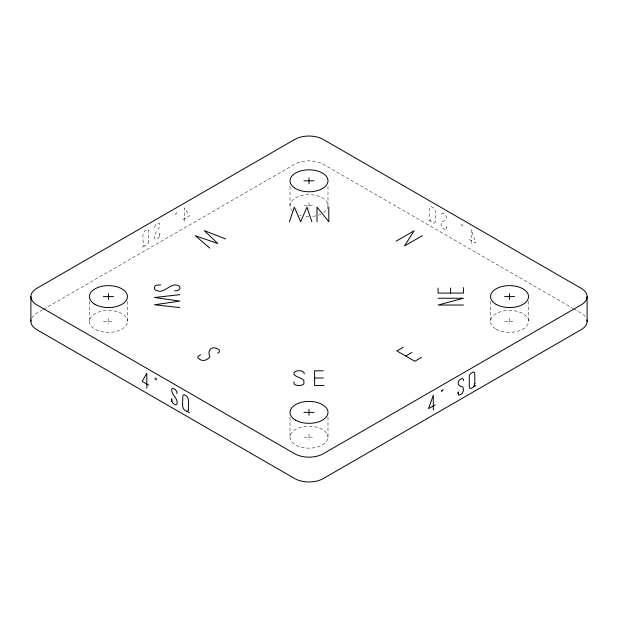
<?xml version="1.0" encoding="UTF-8"?>
<svg xmlns="http://www.w3.org/2000/svg" width="618" height="618" viewBox="0 0 618 618"><rect width="100%" height="100%" fill="white"/><g stroke="black" fill="none" stroke-linecap="round" stroke-linejoin="round"><path stroke-width="0.46" stroke-dasharray="3.09 2.32" d="M159.691 235.883L159.853 233.527L159.691 235.883A2.99 1.723 -60 0 1 157.752 238.502A6.875 3.971 -60 0 1 155.775 239.444L154.662 238.787C152.739 232.785 160.842 229.386 159.691 223.677L158.571 223.005A6.875 3.971 -60 0 0 155.775 224.62L154.662 226.574L154.492 228.305M446.181 228.884L446.343 226.713L446.181 228.884A2.99 1.723 60 0 1 444.249 229.263A6.875 3.971 60 0 1 442.264 227.926L440.989 224.921L441.607 221.514C445.439 221.383 448.15 217.799 445.06 214.716A6.875 3.971 60 0 0 442.264 213.102L441.159 213.774L440.989 215.303M182.797 219.722L189.386 215.921L184.689 207.895L184.689 222.766M42.673 309.765L36.833 313.133A20.255 11.696 0 0 0 31.588 318.378M43.507 309.278L294.678 164.272A20.255 11.696 0 0 1 323.322 164.272L572.824 308.32M142.125 247.3L144.326 246.095M303.932 205.624L314.068 205.624M103.391 321.406L113.519 321.406M504.481 321.406L514.609 321.406M303.932 437.189L314.068 437.189M469.286 239.398L475.875 243.206L471.186 229.757L471.186 244.635M573.659 308.799L581.167 313.133A20.255 11.696 0 0 1 586.412 318.378M428.614 220.016L430.816 221.352M528.537 301.368L528.537 321.406M509.541 318.479L509.541 324.326M490.553 301.368L490.553 321.406M462.859 224.751L462.859 226.211M461.731 224.095L461.731 225.562M327.988 186.536L327.988 205.624M327.988 417.15L327.988 437.189A18.988 10.962 0 0 1 299.506 446.683A18.988 10.962 0 0 1 299.506 427.695A18.988 10.962 0 0 1 327.988 437.189M309 202.696L309 208.544M309 434.261L309 440.109M290.012 186.536L290.012 205.624M290.012 417.15L290.012 437.189M176.362 212.499L176.362 213.959M175.234 213.148L175.234 214.616M127.447 301.368L127.447 321.406A18.988 10.962 0 0 1 98.957 330.9A18.988 10.962 0 0 1 98.957 311.912A18.988 10.962 0 0 1 127.447 321.406M108.459 318.479L108.459 324.326M89.463 301.368L89.463 321.406M292.553 211.109A18.988 10.962 0 0 1 297.768 196.779A18.988 10.962 0 0 1 323.005 198.216A18.988 10.962 0 0 1 323.276 212.855M320.951 214.145A18.988 10.962 0 0 1 318.494 215.118M315.806 215.86A18.988 10.962 0 0 1 311.48 216.493M309 216.586A18.988 10.962 0 0 1 304.087 216.215M301.275 215.636A18.988 10.962 0 0 1 299.506 215.118M148.729 241.113L148.057 243.446L146.443 245.161L144.55 246.049L143.322 245.307C143.554 240.387 140.626 231.402 147.339 229.432A3.368 1.947 -60 0 1 148.729 231.14L148.729 241.113M435.226 221.453L435.041 222.426L433.828 223.175C427.115 221.198 430.043 212.237 429.811 207.308L431.04 206.559L433.828 208.166A3.368 1.947 60 0 1 435.226 211.487L435.226 221.453M496.115 329.162A18.988 10.962 0 0 0 527.888 324.241A18.988 10.962 0 0 0 504.628 310.815A18.988 10.962 0 0 0 496.115 329.162"/><path stroke-width="0.93" d="M289.44 221.746L294.338 207.107L300.672 221.746L306.945 207.107L311.874 221.746M473.674 386.76L475.875 385.423M396.161 241.159L414.06 230.823L404.496 245.979L422.403 235.636M200.572 354.686L198.131 356.347A4.063 2.348 0 0 0 198.115 358.116A9.34 5.392 0 0 0 201.916 360.302C204.937 360.935 208.336 359.305 209.904 356.733C207.455 352.129 209.834 346.505 215.558 348.042A9.34 5.392 0 0 1 219.359 350.236L219.32 351.997L217.629 353.241M403.075 347.378L396.903 350.939L414.809 361.275L421.507 357.413M405.74 356.045L411.92 352.484M435.203 404.805L428.614 408.606L433.311 395.165L433.311 410.035M179.853 294.662L154.531 297.505L179.853 301.12L154.531 304.774L179.853 307.594M303.932 180.811L314.068 180.811M160.796 284.929L157.026 285.107A4.063 2.348 0 0 0 154.863 286.343A9.34 5.392 0 0 0 154.863 289.448C163.785 296.632 170.977 280.178 179.529 286.343A9.34 5.392 0 0 1 179.529 289.448L177.343 290.676L174.624 290.869M103.391 296.594L113.519 296.594M504.481 296.594L514.609 296.594M438.108 298.231L463.43 298.231L438.108 305.037L463.43 305.037M323.33 370.823L314.601 370.823L314.601 385.447L324.071 385.447M314.601 378.038L323.33 378.038M303.932 412.376L314.068 412.376M225.655 238.95L204.272 230.622L217.752 243.515L195.365 235.759L209.819 248.096M187.184 411.495L189.386 412.708M148.714 385.13L142.125 381.321L146.814 373.295L146.814 388.174M458.309 394.284L458.147 392.113L458.309 394.284A2.99 1.723 -60 0 0 460.248 394.67A6.875 3.971 -60 0 0 462.225 393.326L463.508 390.329L462.89 386.922C459.05 386.783 456.339 383.199 459.429 380.116A6.875 3.971 -60 0 1 462.225 378.502L463.338 379.174L463.508 380.711M171.819 401.291L171.657 398.934L171.819 401.291A2.99 1.723 60 0 0 173.751 403.902A6.875 3.971 60 0 0 175.736 404.852L176.841 404.187C178.772 398.193 170.668 394.794 171.819 389.077L172.94 388.413A6.875 3.971 60 0 1 175.736 390.028L176.841 391.982L177.011 393.712M587.1 296.594L587.1 321.406M509.541 293.674L509.541 299.521M463.43 287.609L463.43 293.079L438.108 293.079L438.108 288.034M450.607 288.034L450.607 293.079M442.766 389.502L442.766 390.97M441.638 390.151L441.638 391.619M328.791 207.123L328.791 221.746L316.995 207.123L316.995 221.746M309 177.891L309 183.739M309 409.456L309 415.304M304.226 373.844L303.894 372.275L301.762 371.009A9.34 5.392 0 0 0 296.393 371.009L294.245 372.275L293.882 374.091C296.007 377.621 301.283 377.274 303.847 380.379L303.894 384.002L301.762 385.253A9.34 5.392 0 0 1 296.393 385.253A4.063 2.348 0 0 1 294.245 384.002L293.936 381.831M156.269 378.556L156.269 380.016M155.141 377.899L155.141 379.367M108.459 293.674L108.459 299.521M30.9 296.594L30.9 321.406M586.93 319.877A20.255 11.696 0 0 1 581.167 329.672L323.322 478.541A20.255 11.696 0 0 1 294.678 478.541L36.833 329.672A20.255 11.696 0 0 1 31.07 319.877M474.856 383.631L473.45 386.968L471.557 388.266L469.943 388.413L469.271 386.86L469.271 376.887A3.368 1.947 -60 0 1 470.661 373.573L473.45 371.959L474.678 372.716L474.856 383.631M188.366 409.742L188.189 410.715L186.96 411.449C180.495 409.68 183.222 401.229 182.773 396.547A3.368 1.947 60 0 1 184.172 394.84C190.638 396.594 187.934 405.068 188.366 409.742M294.678 139.459L36.833 288.328A20.255 11.696 0 0 0 36.833 304.867L294.678 453.728A20.255 11.696 0 0 0 323.322 453.728L581.167 304.867A20.255 11.696 0 0 0 581.167 288.328L323.322 139.459A20.255 11.696 0 0 0 294.678 139.459M95.025 304.35A18.988 10.962 0 0 0 126.798 299.429A18.988 10.962 0 0 0 103.538 286.003A18.988 10.962 0 0 0 95.025 304.35M295.574 188.567A18.988 10.962 0 0 0 327.347 183.646A18.988 10.962 0 0 0 304.087 170.22A18.988 10.962 0 0 0 295.574 188.567M295.574 420.132A18.988 10.962 0 0 0 327.347 415.219A18.988 10.962 0 0 0 304.087 401.785A18.988 10.962 0 0 0 295.574 420.132M496.115 304.35A18.988 10.962 0 0 0 527.888 299.429A18.988 10.962 0 0 0 504.628 286.003A18.988 10.962 0 0 0 496.115 304.35"/></g></svg>
